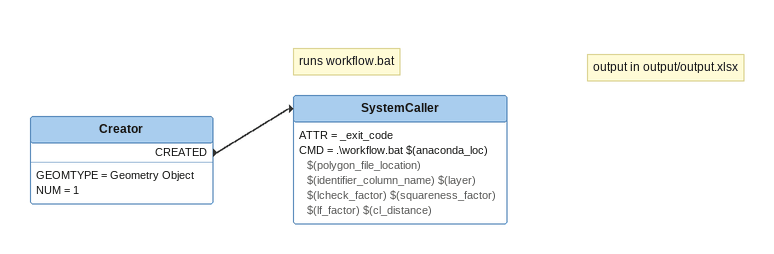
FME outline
Creator
    GEOMTYPE = Geometry Object
    NUM = 1
    CREATED -> SystemCaller
Note: runs workflow.bat
Note: output in output/output.xlsx
SystemCaller
    ATTR = _exit_code
    CMD = .\workflow.bat $(anaconda_loc) $(polygon_file_location) $(identifier_column_name) $(layer) $(lcheck_factor) $(squareness_factor) $(lf_factor) $(cl_distance)
